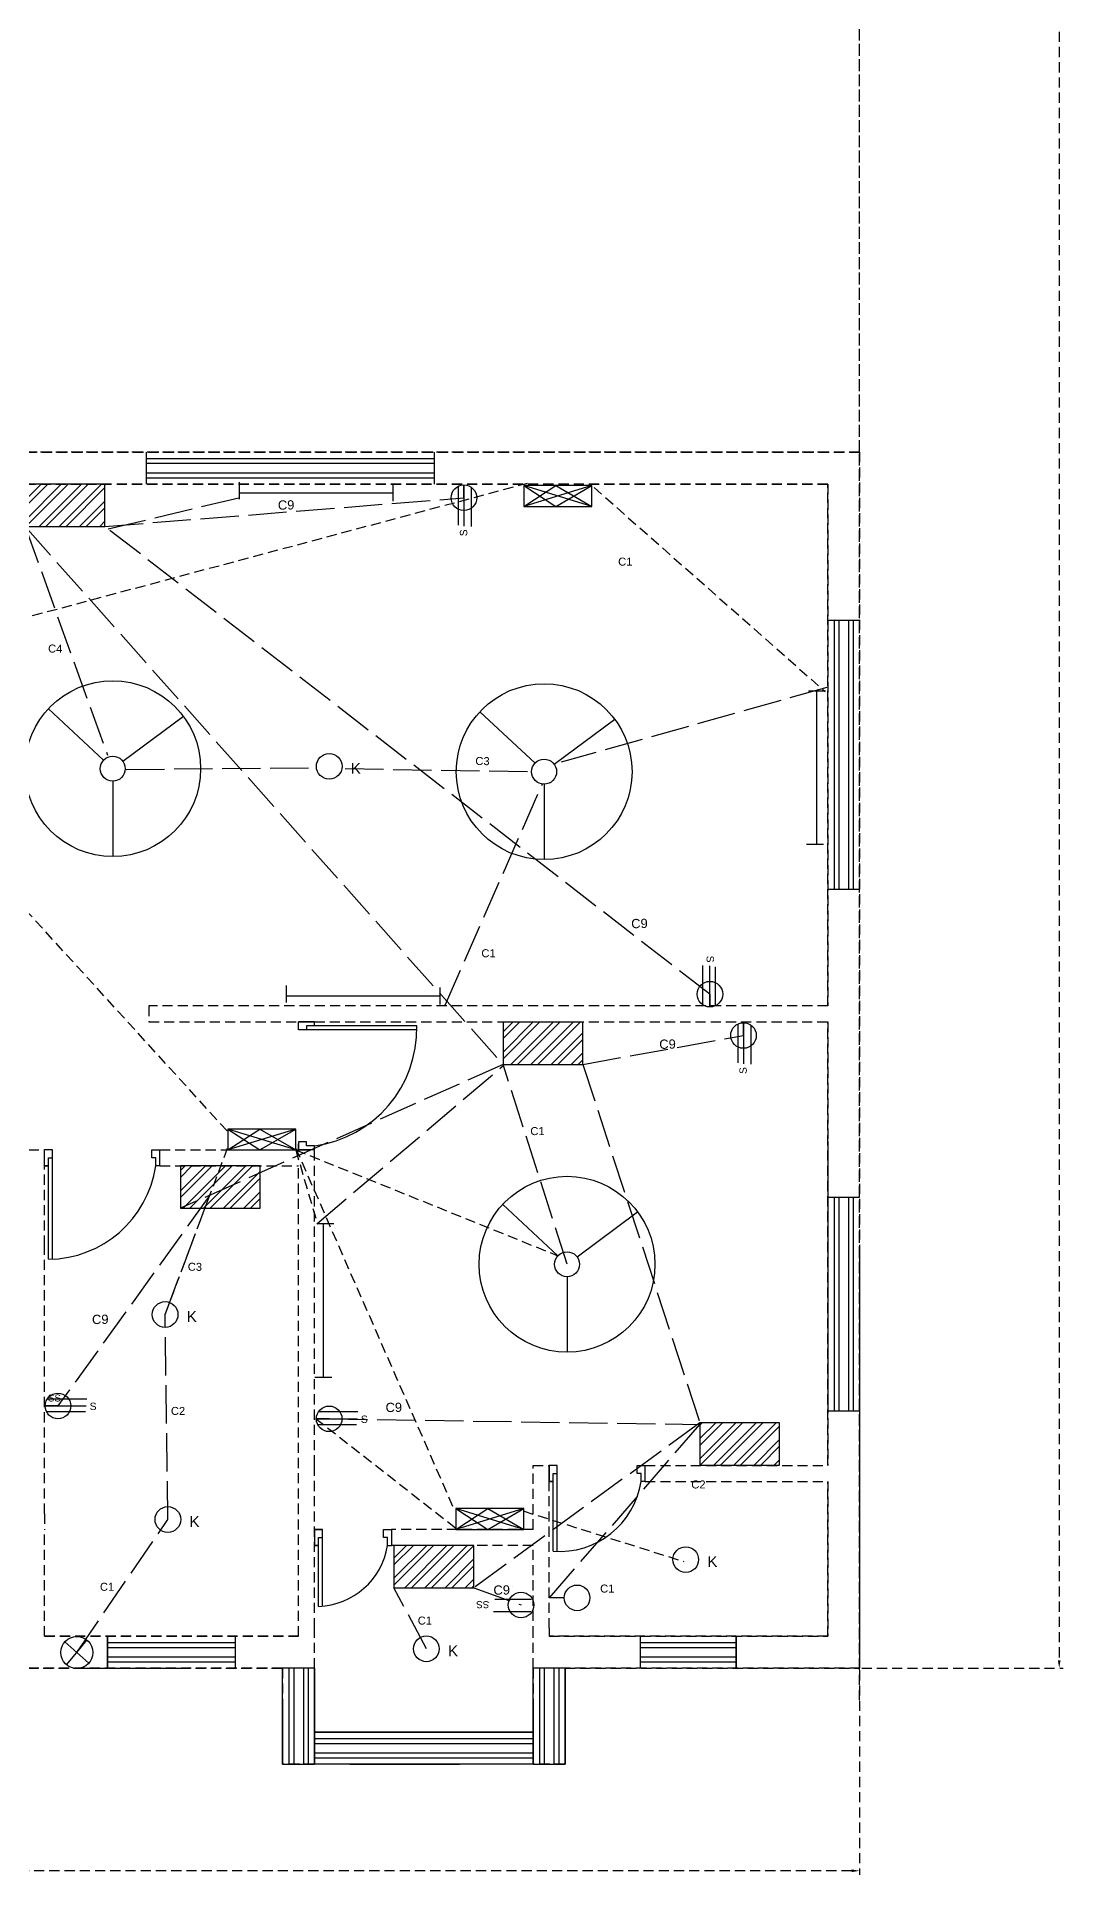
# Model space of a CAD drawing. Header units: millimetres. Extents: x 5814 to 14117, y 764 to 2474.
# Drawn here: x 7254 to 7575, y 764 to 1339 of the extents above; entities that cross this region are included whole.
import ezdxf

# ---------------------------------------------------------------- set-up
doc = ezdxf.new("R2010")
doc.units = ezdxf.units.MM
doc.linetypes.add('ACAD_ISO02W100', pattern=[15, 12, -3])
doc.linetypes.add('HIDDEN2', pattern=[4.7625, 3.175, -1.5875])
doc.layers.get('0').update_dxf_attribs({"linetype": 'HIDDEN2'})
for name, color, linetype in [('conduit', 7, 'ACAD_ISO02W100'), ('doors', 6, 'Continuous'), ('emfittings', 7, 'Continuous'), ('fittings', 7, 'Continuous'), ('windows', 40, 'Continuous')]:
    doc.layers.add(name, color=color, linetype=linetype)
doc.layers.add('emconduit', color=1, linetype='HIDDEN2', plot=False)
doc.styles.get("Standard").update_dxf_attribs({"font": 'arial.ttf', "height": 4})
doc.dimstyles.new('dim', dxfattribs={"dimtxt": 16, "dimasz": 2.5, "dimexe": 1.25, "dimexo": 0.625, "dimtad": 1, "dimlunit": 4, "dimtxsty": 'Standard', "dimcen": 2.5, "dimadec": 0, "dimazin": 0, "dimtfac": 1, "dimtmove": 0, "dimatfit": 3, "dimfxl": 1, "dimarcsym": 0})

# ---------------------------------------------------------------- blocks, each defined once
blk = doc.blocks.new('*D13')
at = {"color": 0, "lineweight": -2, "transparency": 16777216}
for p, q in [((7512.16, 2204.68), (7575.17, 2204.68)), ((7573.92, 2202.18), (7573.92, 831.32)), ((7512.16, 828.82), (7575.17, 828.82))]:
    blk.add_line(p, q, dxfattribs=at)
at = {"color": 0, "transparency": 16777216}
for points in [[(7573.5, 2202.18), (7574.34, 2202.18), (7573.92, 2204.68)], [(7573.5, 831.32), (7574.34, 831.32), (7573.92, 828.82)]]:
    blk.add_solid(points, dxfattribs=at)
at = {"layer": 'Defpoints', "color": 0, "transparency": 16777216}
for p in [(7511.53, 2204.68), (7511.53, 828.82), (7573.92, 828.82)]:
    blk.add_point(p, dxfattribs=at)
at = {"color": 0, "transparency": 16777216, "insert": (7554.46, 1516.75), "char_height": 16, "attachment_point": 5, "rotation": 90}
blk.add_mtext('114\'-7{\\H1x;\\S3/4;}"', dxfattribs=at)
blk = doc.blocks.new('*D14')
at = {"color": 0, "lineweight": -2, "transparency": 16777216}
for p, q in [((5814.44, 828.19), (5814.44, 764.27)), ((7511.53, 828.19), (7511.53, 764.27)), ((7509.03, 765.52), (5816.94, 765.52))]:
    blk.add_line(p, q, dxfattribs=at)
at = {"color": 0, "transparency": 16777216}
for points in [[(5816.94, 765.94), (5816.94, 765.1), (5814.44, 765.52)], [(7509.03, 765.94), (7509.03, 765.1), (7511.53, 765.52)]]:
    blk.add_solid(points, dxfattribs=at)
at = {"layer": 'Defpoints', "color": 0, "transparency": 16777216}
for p in [(5814.44, 828.82), (7511.53, 828.82), (5814.44, 765.52)]:
    blk.add_point(p, dxfattribs=at)
at = {"color": 0, "transparency": 16777216, "insert": (6667.02, 774.32), "char_height": 16, "attachment_point": 5}
blk.add_mtext('141\'-5"', dxfattribs=at)

msp = doc.modelspace()

# ---------------------------------------------------------------- hatches: boundary and pattern name
at = {"layer": 'fittings'}
h = msp.add_hatch(dxfattribs=at)
h.set_pattern_fill('ANSI32', color=256, scale=0.468168)
h.set_pattern_definition([(45, (5870.633, 702.9807), (-3.1532, 3.1532), []), (45, (5872.7353, 702.9807), (-3.1532, 3.1532), [])])
h.paths.add_polyline_path([(7275.576, 1185.56), (7275.576, 1198.788), (7250.626, 1198.788), (7250.626, 1185.56)])
h = msp.add_hatch(dxfattribs=at)
h.set_pattern_fill('ANSI32', color=256, scale=0.468168)
h.set_pattern_definition([(45, (6020.0418, 871.084), (-3.1532, 3.1532), []), (45, (6022.144, 871.084), (-3.1532, 3.1532), [])])
h.paths.add_polyline_path([(7424.985, 1017.457), (7424.985, 1030.685), (7400.034, 1030.685), (7400.034, 1017.457)])
h = msp.add_hatch(dxfattribs=at)
h.set_pattern_fill('ANSI32', color=256, scale=0.468168)
h.set_pattern_definition([(45, (5919.2257, 916.0243), (-3.1532, 3.1532), []), (45, (5921.328, 916.0243), (-3.1532, 3.1532), [])])
h.paths.add_polyline_path([(7324.169, 972.516), (7324.169, 985.745), (7299.218, 985.745), (7299.218, 972.516)])
h = msp.add_hatch(dxfattribs=at)
h.set_pattern_fill('ANSI32', color=256, scale=0.468168)
h.set_pattern_definition([(45, (6081.5683, 996.2545), (-3.1532, 3.1532), []), (45, (6083.6704, 996.2545), (-3.1532, 3.1532), [])])
h.paths.add_polyline_path([(7486.512, 892.286), (7486.512, 905.514), (7461.561, 905.514), (7461.561, 892.286)])
h = msp.add_hatch(dxfattribs=at)
h.set_pattern_fill('ANSI32', color=256, scale=0.468168)
h.set_pattern_definition([(45, (5985.9605, 1034.5964), (-3.1532, 3.1532), []), (45, (5988.0626, 1034.5964), (-3.1532, 3.1532), [])])
h.paths.add_polyline_path([(7390.904, 853.944), (7390.904, 867.172), (7365.953, 867.172), (7365.953, 853.944)])

# ---------------------------------------------------------------- linework, layer by layer
for p, q in [((7511.53, 818.816), (7511.53, 2194.685)), ((7511.53, 1208.799), (7511.53, 1352.799)), ((7501.53, 1208.799), (7141.53, 1208.799)), ((7511.53, 828.816), (7511.53, 1208.799)), ((7501.53, 1198.816), (7060.509, 1198.816)), ((7501.53, 1198.799), (7093.53, 1198.799)), ((7322.558, 1198.799), (7322.558, 1198.816)), ((7501.53, 1198.799), (7348.58, 1198.799)), ((7501.53, 1035.759), (7501.53, 1198.816)), ((7501.53, 1035.759), (7501.53, 1198.816)), ((7501.53, 1035.759), (7289.333, 1035.759)), ((7289.333, 1035.759), (7289.333, 1030.759)), ((7289.333, 1033.259), (7289.333, 1033.259)), ((7289.333, 1030.759), (7336.132, 1030.759)), ((7341.132, 1030.759), (7336.132, 1030.759)), ((7341.132, 1030.759), (7501.53, 1030.759)), ((7501.53, 892.168), (7501.53, 1030.759)), ((7501.53, 892.168), (7501.53, 1030.759)), ((7251.744, 990.745), (7256.744, 990.745)), ((7251.744, 990.745), (7256.744, 990.745)), ((7256.744, 960.81), (7256.744, 990.745)), ((7256.744, 985.745), (7256.744, 990.745)), ((7292.763, 990.745), (7336.132, 990.745)), ((7292.763, 990.745), (7336.132, 990.745)), ((7292.763, 985.745), (7292.763, 990.745)), ((7336.132, 990.745), (7341.132, 990.745)), ((7292.763, 985.745), (7336.132, 985.745)), ((7292.763, 985.745), (7336.132, 985.745)), ((7256.744, 877.055), (7256.744, 960.81)), ((7256.744, 877.055), (7256.744, 960.81)), ((7409.438, 872.168), (7409.438, 892.168)), ((7409.438, 892.168), (7414.438, 892.168)), ((7414.438, 887.168), (7414.438, 892.168)), ((7444.458, 892.168), (7501.53, 892.168)), ((7444.458, 887.168), (7444.458, 892.168)), ((7444.458, 887.168), (7501.53, 887.168)), ((7501.53, 838.816), (7501.53, 887.168)), ((7501.53, 838.816), (7501.53, 887.168)), ((7256.744, 877.055), (7256.744, 872.055)), ((7256.744, 877.055), (7256.744, 872.055)), ((7256.744, 838.816), (7256.744, 872.055)), ((7409.438, 872.168), (7365.219, 872.168)), ((7365.219, 872.168), (7365.219, 867.168)), ((7409.438, 867.168), (7365.219, 867.168)), ((7402.884, 854.267), (7402.884, 854.284)), ((7341.132, 828.816), (7341.132, 841.316)), ((7414.438, 841.316), (7414.438, 838.816)), ((7336.132, 838.816), (7256.744, 838.816)), ((7409.438, 828.816), (7409.438, 838.816)), ((7501.53, 838.816), (7414.438, 838.816)), ((7331.132, 828.816), (7331.132, 808.816)), ((7331.132, 828.816), (7331.132, 808.816)), ((7341.132, 828.816), (7341.132, 808.816)), ((7341.132, 828.816), (7341.132, 798.816)), ((7409.438, 828.816), (7409.438, 808.816)), ((7511.53, 828.816), (7419.438, 828.816)), ((7511.53, 828.816), (7419.438, 828.816)), ((7419.438, 828.816), (7419.438, 798.816)), ((7331.132, 808.816), (7331.132, 798.816)), ((7341.132, 798.816), (7331.132, 798.816)), ((7341.132, 798.816), (7331.132, 798.816)), ((7419.438, 798.816), (7409.438, 798.816))]:
    msp.add_line(p, q)
for points in [[(7419.438, 828.816), (7511.53, 828.816), (7511.53, 1208.799), (7141.53, 1208.799)], [(7141.53, 1208.799), (7511.53, 1208.799), (7511.53, 828.816), (7419.438, 828.816)], [(7141.53, 1208.799), (7511.53, 1208.799), (7511.53, 828.816), (7419.438, 828.816)], [(7141.53, 1208.799), (7511.53, 1208.799), (7511.53, 828.816), (7419.438, 828.816)], [(7501.53, 1035.759), (7501.53, 1198.816), (7060.509, 1198.816)], [(7093.53, 1198.799), (7501.53, 1198.799), (7501.53, 1035.759)], [(7093.53, 1198.799), (7501.53, 1198.799), (7501.53, 1035.759)], [(7501.53, 1030.759), (7501.53, 892.168)], [(7501.53, 892.168), (7501.53, 1030.759)], [(7501.53, 1030.759), (7501.53, 892.168)], [(7341.132, 892.168), (7341.132, 990.745)], [(7341.132, 892.168), (7341.132, 990.745)], [(7336.132, 877.055), (7336.132, 985.745)], [(7336.132, 877.055), (7336.132, 985.745)], [(7511.53, 958.799), (7511.53, 828.816), (7419.438, 828.816)], [(7511.53, 958.799), (7511.53, 828.816), (7419.438, 828.816)], [(7341.132, 841.316), (7341.132, 892.168)], [(7414.438, 841.316), (7414.438, 892.168)], [(7501.53, 887.168), (7501.53, 838.816), (7414.438, 838.816)], [(7414.438, 838.816), (7501.53, 838.816), (7501.53, 887.168)], [(7501.53, 887.168), (7501.53, 838.816), (7414.438, 838.816)], [(7501.53, 887.168), (7501.53, 838.816), (7414.438, 838.816)], [(7501.53, 887.168), (7501.53, 838.816), (7414.438, 838.816)], [(7336.132, 838.816), (7336.132, 877.055)], [(7409.438, 838.816), (7409.438, 867.168)], [(7336.132, 838.816), (7256.744, 838.816)], [(7256.744, 838.816), (7336.132, 838.816)], [(7336.132, 838.816), (7256.744, 838.816)], [(7108.623, 828.816), (7331.132, 828.816)], [(7331.132, 828.816), (7108.623, 828.816)], [(7331.132, 828.816), (7108.623, 828.816)], [(7331.132, 828.816), (7108.623, 828.816)], [(7331.132, 828.816), (7113.623, 828.816)], [(7331.132, 828.816), (7113.623, 828.816)], [(7331.132, 828.816), (7113.623, 828.816)], [(7331.132, 828.816), (7113.623, 828.816)]]:
    msp.add_lwpolyline(points)
at = {"layer": 'conduit'}
for p, q in [((7275.576, 1185.56), (7387.813, 1194.542)), ((7317.438, 1194.456), (7275.613, 1184.443)), ((7250.626, 1185.56), (7276.387, 1114.097)), ((7250.626, 1185.56), (7400.034, 1017.457)), ((7464.709, 1039.424), (7275.576, 1185.56)), ((7501.291, 1135.25), (7418.266, 1111.878)), ((7282.218, 1109.658), (7341.34, 1110.177)), ((7350.719, 1109.901), (7407.756, 1108.967)), ((7381.918, 1035.992), (7412.435, 1105.219)), ((7424.985, 1017.457), (7475.213, 1026.519)), ((7400.034, 1017.457), (7299.218, 972.516)), ((7420.063, 955.034), (7400.034, 1017.457)), ((7400.034, 1017.457), (7424.985, 1017.457)), ((7424.985, 1017.457), (7461.561, 905.514)), ((7341.855, 967.709), (7400.242, 1017.204)), ((7308.423, 976.636), (7260.905, 910.751)), ((7294.407, 939.331), (7308.423, 976.636)), ((7295.256, 875.275), (7294.407, 939.331)), ((7345.691, 906.723), (7461.561, 904.952)), ((7461.561, 905.514), (7390.904, 853.944)), ((7414.569, 850.789), (7461.561, 904.952)), ((7266.788, 833.717), (7295.256, 875.275)), ((7376.071, 834.867), (7365.953, 853.944)), ((7365.953, 853.944), (7390.904, 853.944)), ((7390.904, 853.944), (7405.679, 848.57))]:
    msp.add_line(p, q, dxfattribs=at)
at = {"layer": 'doors'}
for p, q in [((7336.132, 1028.259), (7336.132, 1030.759)), ((7336.132, 1030.759), (7341.132, 1030.759)), ((7256.744, 985.745), (7257.994, 985.745)), ((7256.744, 985.745), (7257.994, 985.745)), ((7341.132, 872.168), (7341.132, 867.168)), ((7341.132, 872.168), (7341.132, 867.168)), ((7341.132, 867.168), (7342.382, 867.168)), ((7341.132, 867.168), (7342.382, 867.168))]:
    msp.add_line(p, q, dxfattribs=at)
at = {"layer": 'doors', "color": 215, "true_color": 0xa953a0}
for p, q in [((7336.132, 1028.259), (7336.132, 1030.759)), ((7341.132, 1030.759), (7336.132, 1030.759)), ((7364.846, 1029.509), (7338.632, 1029.509)), ((7338.632, 1029.509), (7338.632, 1028.259)), ((7373.078, 1029.509), (7338.632, 1029.509)), ((7338.632, 1029.509), (7338.632, 1028.259)), ((7364.883, 1028.259), (7336.132, 1028.259)), ((7373.056, 1028.259), (7336.132, 1028.259)), ((7259.244, 990.745), (7256.744, 990.745)), ((7256.744, 985.745), (7256.744, 990.745)), ((7259.244, 990.745), (7256.744, 990.745)), ((7256.744, 985.745), (7256.744, 990.745)), ((7259.244, 956.617), (7259.244, 990.745)), ((7259.244, 956.617), (7259.244, 990.745)), ((7290.263, 988.245), (7290.263, 990.745)), ((7290.263, 988.245), (7290.263, 990.745)), ((7290.263, 990.745), (7292.763, 990.745)), ((7290.263, 988.245), (7290.263, 990.745)), ((7290.263, 988.245), (7290.263, 990.745)), ((7290.263, 990.745), (7292.763, 990.745)), ((7292.763, 985.745), (7292.763, 990.745)), ((7292.763, 985.745), (7292.763, 990.745)), ((7338.632, 993.24), (7336.132, 993.24)), ((7336.132, 993.24), (7336.132, 990.74)), ((7338.632, 993.24), (7336.132, 993.24)), ((7336.132, 993.24), (7336.132, 990.74)), ((7341.132, 990.74), (7336.132, 990.74)), ((7341.132, 990.74), (7336.132, 990.74)), ((7338.632, 991.99), (7338.632, 993.24)), ((7338.632, 991.99), (7338.632, 993.24)), ((7341.132, 991.99), (7338.632, 991.99)), ((7341.132, 991.99), (7338.632, 991.99)), ((7341.132, 990.74), (7341.132, 991.99)), ((7341.132, 990.74), (7341.132, 991.99)), ((7257.994, 956.582), (7257.994, 988.245)), ((7257.994, 988.245), (7259.244, 988.245)), ((7257.994, 956.582), (7257.994, 988.245)), ((7257.994, 988.245), (7259.244, 988.245)), ((7291.513, 988.245), (7290.263, 988.245)), ((7291.513, 988.245), (7290.263, 988.245)), ((7291.513, 985.745), (7291.513, 988.245)), ((7291.513, 985.745), (7291.513, 988.245)), ((7291.513, 985.745), (7291.513, 988.245)), ((7291.513, 985.745), (7291.513, 988.245)), ((7292.763, 985.745), (7291.513, 985.745)), ((7292.763, 985.745), (7291.513, 985.745)), ((7414.438, 892.168), (7414.438, 887.168)), ((7416.938, 892.168), (7414.438, 892.168)), ((7414.438, 887.168), (7414.438, 892.168)), ((7416.938, 868.212), (7416.938, 892.168)), ((7416.938, 865.291), (7416.938, 892.168)), ((7441.958, 889.668), (7441.958, 892.168)), ((7441.958, 889.668), (7441.958, 892.168)), ((7441.958, 892.168), (7444.458, 892.168)), ((7444.458, 887.168), (7444.458, 892.168)), ((7414.438, 887.168), (7415.688, 887.168)), ((7415.688, 887.168), (7414.438, 887.168)), ((7415.688, 868.114), (7415.688, 889.668)), ((7415.688, 889.668), (7416.938, 889.668)), ((7415.688, 865.357), (7415.688, 889.668)), ((7415.688, 889.668), (7416.938, 889.668)), ((7443.208, 889.668), (7441.958, 889.668)), ((7443.208, 887.168), (7443.208, 889.668)), ((7443.208, 887.168), (7443.208, 889.668)), ((7444.458, 887.168), (7443.208, 887.168)), ((7341.132, 872.168), (7343.632, 872.168)), ((7343.632, 872.168), (7341.132, 872.168)), ((7341.132, 872.168), (7343.632, 872.168)), ((7342.382, 848.114), (7342.382, 869.668)), ((7342.382, 869.668), (7343.632, 869.668)), ((7342.382, 848.114), (7342.382, 869.668)), ((7342.382, 869.668), (7343.632, 869.668)), ((7343.632, 848.195), (7343.632, 872.168)), ((7343.632, 848.212), (7343.632, 872.168)), ((7362.719, 872.168), (7365.219, 872.168)), ((7362.719, 872.168), (7365.219, 872.168)), ((7362.719, 869.668), (7362.719, 872.168)), ((7363.969, 869.668), (7362.719, 869.668)), ((7363.969, 867.168), (7363.969, 869.668)), ((7365.219, 872.168), (7365.219, 867.168)), ((7342.382, 867.168), (7341.132, 867.168)), ((7363.969, 867.168), (7365.219, 867.168))]:
    msp.add_line(p, q, dxfattribs=at)
at = {"layer": 'doors'}
msp.add_lwpolyline([(7336.132, 1028.259), (7336.132, 1030.759)], dxfattribs=at)
at = {"layer": 'doors', "color": 215, "true_color": 0xa953a0}
for points in [[(7341.132, 1029.509), (7341.132, 1030.759)], [(7341.132, 1029.509), (7341.132, 1030.759)], [(7336.132, 990.74), (7336.132, 992.685)], [(7336.132, 990.74), (7336.132, 992.685)], [(7257.994, 985.745), (7256.744, 985.745)], [(7257.994, 985.745), (7256.744, 985.745)], [(7415.688, 887.168), (7414.438, 887.168)]]:
    msp.add_lwpolyline(points, dxfattribs=at)
for centre, radius, start, end in [((7336.07, 1028.66), 37.018, 277.858904, 1.314978), ((7257.639, 990.834), 34.254, 270.592849, 351.455243), ((7257.639, 990.834), 34.254, 270.592849, 351.455243), ((7417.664, 891.13), 25.849, 265.615091, 351.184415), ((7341.535, 870.828), 22.73, 272.134277, 350.734527)]:
    msp.add_arc(centre, radius, start, end, dxfattribs=at)
at = {"layer": 'emconduit'}
for p, q in [((7183.968, 1139.263), (7407.653, 1199.093)), ((7428.494, 1197.76), (7500.756, 1133.965)), ((7313.78, 996.684), (7183.625, 1139.485)), ((7294.407, 939.331), (7313.974, 991.412)), ((7384.387, 879.373), (7335.034, 991.925)), ((7335.264, 990.744), (7341.988, 967.621)), ((7335.28, 990.75), (7417.204, 957.69)), ((7385.167, 872.568), (7341.397, 906.773)), ((7406.334, 877.946), (7456.559, 862.173))]:
    msp.add_line(p, q, dxfattribs=at)
at = {"layer": 'emfittings'}
for p, q in [((7406.541, 1191.806), (7416.569, 1198.346)), ((7427.847, 1191.806), (7406.541, 1198.346)), ((7406.541, 1198.346), (7416.569, 1191.806)), ((7427.847, 1198.346), (7406.541, 1191.806)), ((7416.569, 1198.346), (7427.847, 1191.806)), ((7416.569, 1191.806), (7427.847, 1198.346)), ((7313.974, 990.75), (7324.002, 997.289)), ((7335.28, 990.75), (7313.974, 997.289)), ((7313.974, 997.289), (7324.002, 990.75)), ((7335.28, 997.289), (7313.974, 990.75)), ((7324.002, 997.289), (7335.28, 990.75)), ((7324.002, 990.75), (7335.28, 997.289)), ((7385.281, 872.187), (7395.31, 878.726)), ((7406.588, 872.187), (7385.281, 878.726)), ((7385.281, 878.726), (7395.31, 872.187)), ((7406.588, 878.726), (7385.281, 872.187)), ((7395.31, 878.726), (7406.588, 872.187)), ((7395.31, 872.187), (7406.588, 878.726))]:
    msp.add_line(p, q, dxfattribs=at)
for points in [[(7406.541, 1191.806), (7427.847, 1191.806), (7427.847, 1198.346), (7406.541, 1198.346)], [(7313.974, 990.75), (7335.28, 990.75), (7335.28, 997.289), (7313.974, 997.289)], [(7385.281, 872.187), (7406.588, 872.187), (7406.588, 878.726), (7385.281, 878.726)]]:
    msp.add_lwpolyline(points, close=True, dxfattribs=at)
at = {"layer": 'fittings'}
for p, q in [((7317.653, 1194.071), (7317.653, 1199.378)), ((7317.653, 1196.127), (7357.307, 1196.127)), ((7317.653, 1196.127), (7365.653, 1196.127)), ((7357.307, 1196.127), (7365.653, 1196.127)), ((7365.653, 1193.474), (7365.653, 1198.781)), ((7386.042, 1198.016), (7386.042, 1185.97)), ((7387.813, 1194.542), (7387.813, 1198.441)), ((7387.813, 1198.441), (7387.813, 1185.694)), ((7390.064, 1197.726), (7390.064, 1185.542)), ((7500.811, 1134.148), (7495.504, 1134.148)), ((7498.157, 1125.801), (7498.157, 1134.148)), ((7498.157, 1086.148), (7498.157, 1134.148)), ((7275.174, 1112.542), (7257.909, 1128.588)), ((7410.037, 1111.606), (7392.772, 1127.652)), ((7281.167, 1112.209), (7300.102, 1126.246)), ((7416.031, 1111.274), (7434.965, 1125.311)), ((7498.157, 1086.148), (7498.157, 1125.801)), ((7278.032, 1105.983), (7278.032, 1082.412)), ((7412.896, 1105.047), (7412.896, 1081.476)), ((7500.214, 1086.148), (7494.906, 1086.148)), ((7462.458, 1036.24), (7462.458, 1048.424)), ((7464.709, 1035.525), (7464.709, 1048.272)), ((7466.48, 1035.95), (7466.48, 1047.996)), ((7332.366, 1036.815), (7332.366, 1042.123)), ((7380.366, 1036.218), (7380.366, 1041.525)), ((7332.366, 1038.872), (7372.02, 1038.872)), ((7332.366, 1038.872), (7380.366, 1038.872)), ((7372.02, 1038.872), (7380.366, 1038.872)), ((7464.709, 1039.424), (7464.709, 1035.525)), ((7473.442, 1029.993), (7473.442, 1017.947)), ((7475.213, 1026.519), (7475.213, 1030.418)), ((7475.213, 1030.418), (7475.213, 1017.671)), ((7477.464, 1029.703), (7477.464, 1017.519)), ((7417.204, 957.69), (7399.939, 973.737)), ((7423.198, 957.358), (7442.132, 971.395)), ((7341.807, 967.742), (7347.115, 967.742)), ((7343.863, 967.742), (7343.863, 928.088)), ((7343.863, 967.742), (7343.863, 919.742)), ((7420.063, 951.131), (7420.063, 927.561)), ((7343.863, 928.088), (7343.863, 919.742)), ((7341.21, 919.742), (7346.517, 919.742)), ((7260.905, 910.751), (7257.006, 910.751)), ((7257.006, 910.751), (7269.754, 910.751)), ((7257.431, 908.979), (7269.477, 908.979)), ((7257.721, 913.002), (7269.905, 913.002)), ((7342.507, 908.974), (7354.691, 908.974)), ((7345.691, 906.723), (7341.791, 906.723)), ((7341.791, 906.723), (7354.539, 906.723)), ((7342.217, 904.952), (7354.263, 904.952)), ((7419.197, 850.789), (7414.569, 850.789)), ((7408.709, 846.427), (7397.112, 846.427)), ((7408.985, 850.256), (7397.519, 850.256)), ((7270.536, 830.407), (7263.039, 837.026)), ((7263.592, 829.871), (7266.788, 833.717)), ((7266.788, 833.717), (7269.983, 837.562))]:
    msp.add_line(p, q, dxfattribs=at)
for points in [[(7250.626, 1185.56), (7275.576, 1185.56), (7275.576, 1198.788), (7250.626, 1198.788)], [(7400.034, 1017.457), (7424.985, 1017.457), (7424.985, 1030.685), (7400.034, 1030.685)], [(7299.218, 972.516), (7324.169, 972.516), (7324.169, 985.745), (7299.218, 985.745)], [(7461.561, 892.286), (7486.512, 892.286), (7486.512, 905.514), (7461.561, 905.514)], [(7365.953, 853.944), (7390.904, 853.944), (7390.904, 867.172), (7365.953, 867.172)]]:
    msp.add_lwpolyline(points, close=True, dxfattribs=at)
for centre, radius in [((7387.813, 1194.542), 4), ((7278.032, 1109.885), 27.473), ((7412.896, 1108.949), 27.473), ((7278.032, 1109.885), 3.903), ((7345.698, 1110.612), 4.013), ((7412.896, 1108.949), 3.903), ((7464.709, 1039.424), 4), ((7475.213, 1026.519), 4), ((7420.063, 955.034), 27.473), ((7420.063, 955.034), 3.903), ((7294.407, 939.331), 4.013), ((7260.905, 910.751), 4), ((7345.691, 906.723), 4), ((7295.256, 875.275), 4.013), ((7457.164, 862.749), 4.013), ((7405.679, 848.57), 4), ((7423.197, 850.789), 4), ((7266.788, 833.717), 5), ((7376.071, 834.867), 4.013)]:
    msp.add_circle(centre, radius, dxfattribs=at)
at = {"layer": 'windows', "color": 31, "true_color": 0xfecc66}
for p, q in [((7288.58, 1198.799), (7288.58, 1208.799)), ((7378.58, 1198.799), (7378.58, 1208.799)), ((7501.53, 1156.259), (7511.53, 1156.259)), ((7501.53, 1156.259), (7511.53, 1156.259)), ((7501.53, 1072.259), (7511.53, 1072.259)), ((7501.53, 976.004), (7511.53, 976.004)), ((7501.53, 909.282), (7511.53, 909.282)), ((7276.439, 838.816), (7276.439, 828.816)), ((7316.437, 828.816), (7316.437, 838.816)), ((7442.938, 838.816), (7442.938, 828.816)), ((7472.938, 828.816), (7472.938, 838.816)), ((7341.132, 828.816), (7331.132, 828.816)), ((7419.438, 828.816), (7409.438, 828.816)), ((7331.132, 798.816), (7331.132, 808.816)), ((7341.132, 808.816), (7341.132, 798.816)), ((7409.438, 798.816), (7409.438, 808.816)), ((7331.132, 798.816), (7341.132, 798.816)), ((7409.438, 798.816), (7419.438, 798.816))]:
    msp.add_line(p, q, dxfattribs=at)
at = {"layer": 'windows'}
for p, q in [((7378.58, 1198.799), (7378.58, 1208.799)), ((7318.58, 1198.799), (7318.58, 1198.816)), ((7348.58, 1198.799), (7348.58, 1198.816)), ((7408.58, 1198.799), (7408.58, 1198.816)), ((7276.439, 828.816), (7276.439, 838.816)), ((7472.938, 838.816), (7472.938, 828.816)), ((7267.651, 828.816), (7301.986, 828.816)), ((7341.132, 828.816), (7331.132, 828.816)), ((7331.132, 798.816), (7331.132, 828.816)), ((7331.132, 798.816), (7331.132, 828.816)), ((7341.132, 798.816), (7341.132, 828.816)), ((7419.438, 828.816), (7409.438, 828.816)), ((7409.438, 798.816), (7409.438, 828.816)), ((7409.438, 798.816), (7409.438, 828.816)), ((7419.438, 798.816), (7419.438, 828.816)), ((7331.132, 817.805), (7331.132, 798.816)), ((7409.438, 817.805), (7409.438, 798.816)), ((7341.132, 811.316), (7341.132, 798.816)), ((7331.132, 808.816), (7331.132, 798.816)), ((7409.438, 808.816), (7341.132, 808.816)), ((7409.438, 808.816), (7409.438, 798.816)), ((7409.438, 798.816), (7341.132, 798.816)), ((7409.438, 798.816), (7341.132, 798.816)), ((7352.143, 798.816), (7386.478, 798.816))]:
    msp.add_line(p, q, dxfattribs=at)
at = {"layer": 'windows', "color": 31, "true_color": 0xfecc66}
for points in [[(7288.58, 1206.799), (7378.58, 1206.799)], [(7288.58, 1205.299), (7378.58, 1205.299)], [(7288.58, 1202.299), (7378.58, 1202.299)], [(7288.58, 1200.799), (7378.58, 1200.799)], [(7503.53, 1156.259), (7503.53, 1072.259)], [(7505.03, 1156.259), (7505.03, 1072.259)], [(7508.03, 1156.259), (7508.03, 1072.259)], [(7509.53, 1156.259), (7509.53, 1072.259)], [(7503.53, 976.004), (7503.53, 942.578)], [(7503.53, 976.004), (7503.53, 909.282)], [(7505.03, 976.004), (7505.03, 942.578)], [(7505.03, 976.004), (7505.03, 909.282)], [(7508.03, 976.004), (7508.03, 942.578)], [(7508.03, 976.004), (7508.03, 909.282)], [(7509.53, 976.004), (7509.53, 942.578)], [(7509.53, 976.004), (7509.53, 909.282)], [(7276.439, 836.816), (7316.437, 836.816)], [(7276.439, 835.316), (7316.437, 835.316)], [(7442.938, 836.816), (7472.938, 836.816)], [(7442.938, 835.316), (7472.938, 835.316)], [(7276.439, 832.316), (7316.437, 832.316)], [(7276.439, 830.816), (7316.437, 830.816)], [(7333.132, 828.816), (7333.132, 798.816)], [(7334.632, 828.816), (7334.632, 798.816)], [(7337.632, 828.816), (7337.632, 798.816)], [(7339.132, 828.816), (7339.132, 798.816)], [(7411.438, 828.816), (7411.438, 798.816)], [(7412.938, 828.816), (7412.938, 798.816)], [(7415.938, 828.816), (7415.938, 798.816)], [(7417.438, 828.816), (7417.438, 798.816)], [(7442.938, 832.316), (7472.938, 832.316)], [(7442.938, 830.816), (7472.938, 830.816)], [(7341.132, 806.816), (7409.438, 806.816)], [(7341.132, 805.316), (7409.438, 805.316)], [(7341.132, 802.316), (7409.438, 802.316)], [(7341.132, 800.816), (7409.438, 800.816)]]:
    msp.add_lwpolyline(points, dxfattribs=at)
at = {"layer": 'windows'}
for points in [[(7501.53, 993.426), (7501.53, 909.282)], [(7316.437, 828.816), (7316.437, 838.816)], [(7341.132, 798.816), (7341.132, 828.816)], [(7341.132, 828.816), (7341.132, 798.816)], [(7341.132, 798.816), (7341.132, 828.816)], [(7341.132, 798.816), (7341.132, 828.816)], [(7419.438, 798.816), (7419.438, 828.816)], [(7419.438, 828.816), (7419.438, 798.816)], [(7419.438, 798.816), (7419.438, 828.816)], [(7419.438, 798.816), (7419.438, 828.816)], [(7409.438, 808.816), (7341.132, 808.816)], [(7341.132, 808.816), (7409.438, 808.816)], [(7409.438, 808.816), (7341.132, 808.816)], [(7409.438, 808.816), (7341.132, 808.816)]]:
    msp.add_lwpolyline(points, dxfattribs=at)

# ---------------------------------------------------------------- texts
at = {"layer": 'conduit'}
for s, height, rotation, p in [('C9', 2.8915, 1.059498, (7329.676, 1190.788)), ('C4', 2.5, 358.878138, (7257.799, 1146.192)), ('C3', 2.5, 358.878138, (7391.368, 1111.058)), ('C9', 2.8915, 1.059498, (7440.138, 1060.017)), ('C9', 2.8915, 1.059498, (7448.914, 1022.32)), ('C3', 2.5, 358.878138, (7301.465, 953.032)), ('C9', 2.8915, 1.059498, (7271.576, 936.317)), ('C9', 2.8915, 1.059498, (7363.341, 908.819)), ('C9', 2.8915, 1.059498, (7397.074, 851.753))]:
    msp.add_text(s, height=height, rotation=rotation, dxfattribs=at).set_placement(p)
for s, p in [('C1', (7436.029, 1173.325)), ('C1', (7393.27, 1050.966)), ('C1', (7408.578, 995.387)), ('C2', (7296.21, 907.952)), ('C2', (7458.895, 884.98)), ('C1', (7274.023, 853)), ('C1', (7430.403, 852.443)), ('C1', (7373.382, 842.442))]:
    msp.add_text(s, height=2.5, dxfattribs=at).set_placement(p)
at = {"layer": 'fittings'}
for s, height, rotation, p in [('S', 2.296, 90, (7388.846, 1182.513)), ('S', 2.296, 270, (7463.676, 1051.453)), ('S', 2.296, 90, (7476.246, 1014.49)), ('SS', 2.1855, 180, (7395.737, 849.762))]:
    msp.add_text(s, height=height, rotation=rotation, dxfattribs=at).set_placement(p)
for s, height, p in [('K', 3.387, (7352.461, 1108.278)), ('K', 3.387, (7301.17, 936.997)), ('SS', 2.1855, (7257.759, 912.153)), ('S', 2.296, (7270.818, 909.488)), ('S', 2.296, (7355.604, 905.461)), ('K', 3.387, (7302.019, 872.94)), ('K', 3.387, (7463.927, 860.414)), ('K', 3.387, (7382.834, 832.533))]:
    msp.add_text(s, height=height, dxfattribs=at).set_placement(p)

# ---------------------------------------------------------------- dimensions: what is measured, and where the dimension line sits
dim = msp.add_linear_dim(base=(7573.921, 828.816), p1=(7511.53, 2204.685), p2=(7511.53, 828.816), angle=90, dimstyle='dim')
dim.commit()
dim.dimension.update_dxf_attribs({"geometry": '*D13', "text_midpoint": (7554.455, 1516.75)})
dim = msp.add_linear_dim(base=(5814.437, 765.521), p1=(7511.53, 828.816), p2=(5814.437, 828.816), dimstyle='dim')
dim.commit()
dim.dimension.update_dxf_attribs({"geometry": '*D14', "text_midpoint": (6667.02, 765.521), "dimtype": 160})

doc.saveas('drawing.dxf')
